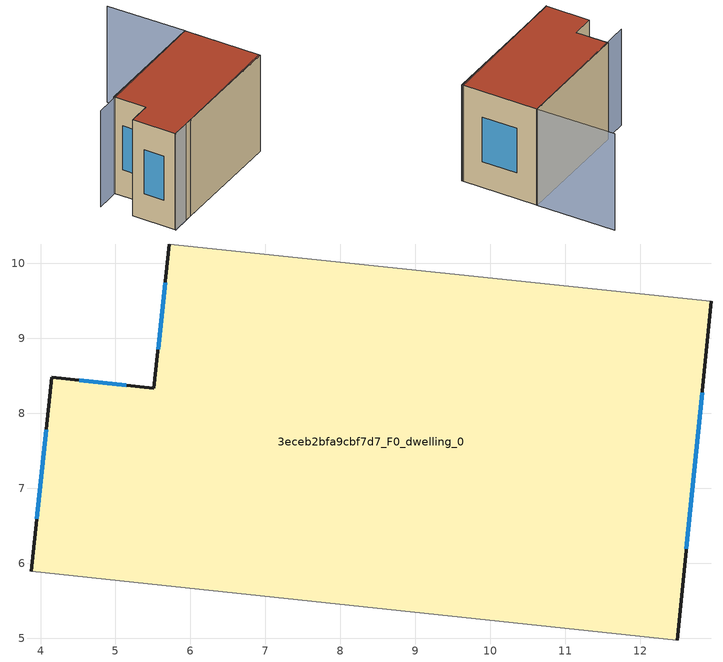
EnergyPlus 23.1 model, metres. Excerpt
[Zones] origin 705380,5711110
3eceb2bfa9cbf7d7_F0_dwelling_0
 floor ground (EU_floor_Construction): 12.95,9.49 12.49,4.97 5.43,5.72 3.87,5.89 4.15,8.48 5.51,8.33 5.72,10.26 z0
 wall outside (EU_wall_Construction): 5.72,10.26 5.51,8.33 4.15,8.48 3.87,5.89 / 12.49,4.97 12.95,9.49 z0:6
 wall adiabatic (EU_wall_Construction): 12.95,9.49 5.72,10.26 / 3.87,5.89 5.43,5.72 12.49,4.97 z0:6
 window (EU_Window_Construction): 5.66,9.74 5.57,8.85 / 12.62,6.19 12.83,8.27 / 4.08,7.78 3.95,6.59 / 5.15,8.37 4.52,8.44 z1.62:4.38
 roof outside (EU_roof_Construction): 12.49,4.97 12.95,9.49 5.72,10.26 5.51,8.33 4.15,8.48 3.87,5.89 5.43,5.72 z6
shading: 3.88,5.87 12.5,5.06 / 13.41,14.14 12.96,9.49 / 12.96,9.49 4.24,10.33 z0:6
[Building]
EU S2 Campaign: North Axis=0; Terrain=City; Solar Distribution=FullExterior
[Site:Location]
London: Latitude=51.5; Longitude=-0.5; Time Zone=0; Elevation=25
[SizingPeriod:WeatherFileDays]
AnnualSizingPeriod: Begin Month=1; Begin Day of Month=1; End Month=12; End Day of Month=31; Day of Week for Start Day=Monday; Use Weather File Daylight Saving Period=No; Use Weather File Rain and Snow Indicators=No
[MATERIAL]
EU_InternalMass_Material: Roughness=MediumRough; Thickness=0.1; Conductivity=1; Density=1800; Specific Heat=900; Thermal Absorptance=0.9; Solar Absorptance=0.7; Visible Absorptance=0.7
[MATERIAL:NOMASS] Roughness=MediumRough; Thermal Absorptance=0.9; Solar Absorptance=0.7; Visible Absorptance=0.7
Name | Thermal Resistance
EU_wall_NoMass | 0.555556
EU_roof_NoMass | 0.510204
EU_floor_NoMass | 1.68919
[WINDOWMATERIAL:SIMPLEGLAZINGSYSTEM]
EU_Window_SimpleGlazing: UFactor=3.96; Solar Heat Gain Coefficient=0.85; Visible Transmittance=0.85
[CONSTRUCTION]
EU_wall_Construction: EU_wall_NoMass
EU_roof_Construction: EU_roof_NoMass
EU_floor_Construction: EU_floor_NoMass
EU_InternalMass_Construction: EU_InternalMass_Material
EU_Window_Construction: EU_Window_SimpleGlazing
[ZONE]
3eceb2bfa9cbf7d7_F0_dwelling_0: Type=1; Multiplier=1; Ceiling Height=autocalculate; Volume=219.744; Floor Area=autocalculate; Part of Total Floor Area=Yes
[INTERNALMASS]
3eceb2bfa9cbf7d7_F0_dwelling_0_EU_InternalMass: Construction=EU_InternalMass_Construction; Zone or ZoneList=3eceb2bfa9cbf7d7_F0_dwelling_0; Surface Area=36.6241
[OTHEREQUIPMENT]
EU_Step8_InternalGain_3eceb2bfa9cbf7d7_F0_dwelling_0_f000: Fuel Type=Electricity; Zone or ZoneList or Space or SpaceList=3eceb2bfa9cbf7d7_F0_dwelling_0; Schedule=EU_Step8_GainSchedule_3eceb2bfa9cbf7d7_F0_dwelling_0_f000; Design Level Calculation Method=Watts/Area; Power per Zone Floor Area=1; Fraction Latent=0; Fraction Radiant=0; Fraction Lost=0; Carbon Dioxide Generation Rate=0; EndUse Subcategory=EU_Step8_InternalGains
[ZONEVENTILATION:DESIGNFLOWRATE]
EU_ConstantAir_3eceb2bfa9cbf7d7_F0_dwelling_0: Zone or ZoneList or Space or SpaceList=3eceb2bfa9cbf7d7_F0_dwelling_0; Schedule=EU_AlwaysOn; Design Flow Rate Calculation Method=AirChanges/Hour; Air Changes per Hour=0.48; Ventilation Type=Natural; Fan Pressure Rise=0; Fan Total Efficiency=1; Constant Term Coefficient=1; Temperature Term Coefficient=0; Velocity Term Coefficient=0; Velocity Squared Term Coefficient=0; Minimum Indoor Temperature=-100; Maximum Indoor Temperature=100; Delta Temperature=-100; Minimum Outdoor Temperature=-100; Maximum Outdoor Temperature=100; Maximum Wind Speed=40
[HVACTEMPLATE:THERMOSTAT]
EU_HeatOnly_3eceb2bfa9cbf7d7_F0_dwelling_0: Constant Heating Setpoint=20; Constant Cooling Setpoint=50
[HVACTEMPLATE:ZONE:IDEALLOADSAIRSYSTEM]
3eceb2bfa9cbf7d7_F0_dwelling_0: Template Thermostat=EU_HeatOnly_3eceb2bfa9cbf7d7_F0_dwelling_0; System Availability Schedule=EU_AlwaysOn; Maximum Heating Supply Air Temperature=50; Minimum Cooling Supply Air Temperature=13; Maximum Heating Supply Air Humidity Ratio=0.0156; Minimum Cooling Supply Air Humidity Ratio=0.0077; Heating Limit=NoLimit; Cooling Limit=NoLimit; Heating Availability Schedule=EU_AlwaysOn; Cooling Availability Schedule=EU_CoolingOff; Dehumidification Control Type=ConstantSensibleHeatRatio; Cooling Sensible Heat Ratio=0.7; Dehumidification Setpoint=60; Humidification Control Type=None; Humidification Setpoint=30; Outdoor Air Method=None; Outdoor Air Flow Rate per Person=0.00944; Outdoor Air Flow Rate per Zone Floor Area=0; Outdoor Air Flow Rate per Zone=0; Demand Controlled Ventilation Type=None; Outdoor Air Economizer Type=NoEconomizer; Heat Recovery Type=None; Sensible Heat Recovery Effectiveness=0.7; Latent Heat Recovery Effectiveness=0.65
[SIZING:ZONE]
3eceb2bfa9cbf7d7_F0_dwelling_0: Zone Cooling Design Supply Air Temperature Input Method=SupplyAirTemperature; Zone Cooling Design Supply Air Temperature=13; Zone Heating Design Supply Air Temperature Input Method=SupplyAirTemperature; Zone Heating Design Supply Air Temperature=50; Zone Cooling Design Supply Air Humidity Ratio=0.008; Zone Heating Design Supply Air Humidity Ratio=0.008; Cooling Design Air Flow Method=DesignDay; Cooling Design Air Flow Rate=0; Cooling Minimum Air Flow per Zone Floor Area=0.000762; Cooling Minimum Air Flow=0; Cooling Minimum Air Flow Fraction=0.2; Heating Design Air Flow Method=DesignDay; Heating Design Air Flow Rate=0; Heating Maximum Air Flow per Zone Floor Area=0.002032; Heating Maximum Air Flow=0.141576; Heating Maximum Air Flow Fraction=0.3; Account for Dedicated Outdoor Air System=No; Dedicated Outdoor Air System Control Strategy=NeutralSupplyAir; Dedicated Outdoor Air Low Setpoint Temperature for Design=autosize; Dedicated Outdoor Air High Setpoint Temperature for Design=autosize; Zone Load Sizing Method=Sensible Load Only No Latent Load; Zone Latent Cooling Design Supply Air Humidity Ratio Input Method=HumidityRatioDifference; Zone Cooling Design Supply Air Humidity Ratio Difference=0.005; Zone Latent Heating Design Supply Air Humidity Ratio Input Method=HumidityRatioDifference; Zone Humidification Design Supply Air Humidity Ratio Difference=0.005
[SCHEDULE:CONSTANT]
Name | Hourly Value
EU_AlwaysOn | 1
EU_CoolingOff | 0
[SCHEDULE:FILE]
EU_Step8_GainSchedule_3eceb2bfa9cbf7d7_F0_dwelling_0_f000: File=../../schedules/3eceb2bfa9cbf7d7/3eceb2bfa9cbf7d7_F0_dwelling_0_f000_gain.csv; Column Number=1; Rows to Skip at Top=0; Number of Hours of Data=8760; Column Separator=Comma; Interpolate to Timestep=No; Minutes per Item=60; Adjust Schedule for Daylight Savings=Yes
